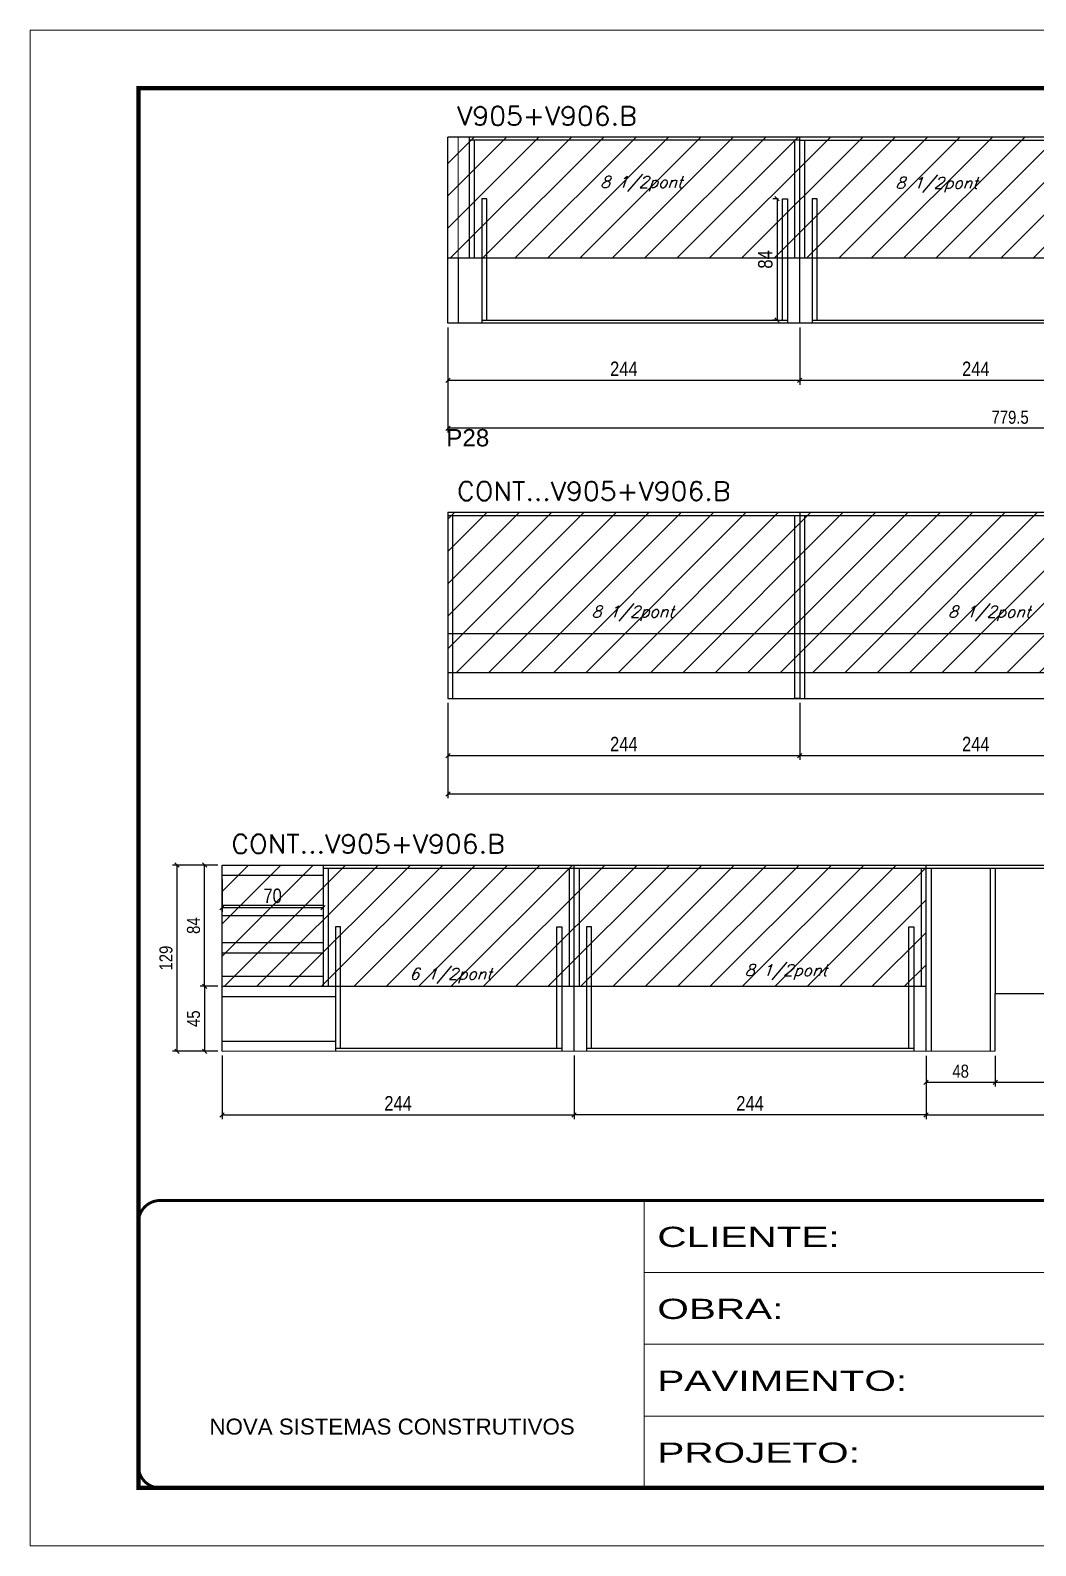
# Model space of a CAD drawing. Extents: x -20960 to -5926, y -2106 to 21915.
# Drawn here: x -9023 to -8326, y 17420 to 18470 of the extents above; entities that cross this region are included whole.
import ezdxf

# ---------------------------------------------------------------- set-up
doc = ezdxf.new("R2010")
doc.units = 0
doc.linetypes.add('CONTINUO', pattern=[0])
doc.linetypes.add('DASHED', pattern=[0.75, 0.5, -0.25])
for name, color, linetype in [('5', 5, 'Continuous'), ('COTA', 241, 'Continuous'), ('Painéis', 200, 'Continuous'), ('SARR_2.2x7', 40, 'Continuous'), ('SARR_3.5x7', 81, 'Continuous'), ('texto', 7, 'Continuous')]:
    doc.layers.add(name, color=color, linetype=linetype)
for name, color, linetype, lineweight in [('Folhas', 255, 'Continuous', 9), ('Hachura', 251, 'Continuous', 9), ('Sarr 2.2x7', 40, 'Continuous', 9), ('SARRAFO DE PRESSAO', 251, 'DASHED', 9), ('Texto Seção', 7, 'Continuous', 15)]:
    doc.layers.add(name, color=color, linetype=linetype, lineweight=lineweight)
doc.styles.add('ARIAL', font='arial.ttf')
doc.styles.add('COTA TECNICA', font='techl___.ttf', dxfattribs={"height": 10})
doc.styles.add('COTA TECNICA-50', font='techl___.ttf', dxfattribs={"height": 9})
doc.styles.add('REGUA-120', font='ROMANS.shx', dxfattribs={"height": 15})
doc.styles.add('Romans', font='romans.shx')
doc.styles.get("Standard").update_dxf_attribs({"font": 'arial.ttf'})
doc.styles.add('Tecnologia', font='')
doc.styles.get('Tecnologia').set_extended_font_data('Forgotten Futurist')
doc.dimstyles.new('COTA PAINEL-50', dxfattribs={"dimtxt": 9, "dimasz": 3, "dimexe": 3, "dimexo": 3, "dimgap": 3, "dimtad": 1, "dimdec": 1, "dimzin": 12, "dimdsep": 46, "dimtxsty": 'COTA TECNICA-50', "dimblk1": 'OBLIQUE', "dimblk2": 'OBLIQUE', "dimsah": 1, "dimcen": 0.9, "dimclrd": 4, "dimclre": 4, "dimclrt": 240, "dimadec": 1, "dimazin": 3, "dimtfac": 1, "dimtdec": 1, "dimtmove": 0, "dimatfit": 3, "dimfxl": 1, "dimtolj": 1, "dimtzin": 12, "dimarcsym": 0})
doc.dimstyles.new('PAINEL', dxfattribs={"dimtxt": 10, "dimasz": 3, "dimexe": 3, "dimexo": 3, "dimgap": 3, "dimtad": 1, "dimdec": 1, "dimzin": 12, "dimdsep": 46, "dimtxsty": 'COTA TECNICA', "dimblk1": 'OBLIQUE', "dimblk2": 'OBLIQUE', "dimsah": 1, "dimcen": 0.9, "dimclrd": 4, "dimclre": 4, "dimclrt": 240, "dimadec": 1, "dimazin": 3, "dimtfac": 1, "dimtdec": 1, "dimtmove": 0, "dimatfit": 3, "dimfxl": 1, "dimtolj": 1, "dimtzin": 12, "dimarcsym": 0})

# ---------------------------------------------------------------- blocks, each defined once
blk = doc.blocks.new('9999999999')
at = {"color": 30, "linetype": 'CONTINUO'}
for p, q in [((98564.6, 34230.2), (98564.6, 34429.4)), ((98564.6, 34379.6), (99584, 34379.6)), ((98564.6, 34329.8), (99488, 34329.8)), ((98564.6, 34280), (99488, 34280))]:
    blk.add_line(p, q, dxfattribs=at)
at = {"color": 30, "linetype": 'CONTINUO', "const_width": 2}
blk.add_lwpolyline([(99584, 34230.2), (99584, 34414.4, 0.414214), (99569, 34429.4), (98229, 34429.4, 0.414214), (98214, 34414.4), (98214, 34245.2, 0.414214), (98229, 34230.2), (99584, 34230.2)], format="xyb", dxfattribs=at)
at = {"layer": 'Folhas'}
blk.add_lwpolyline([(98139, 34190.2), (99624, 34190.2), (99624, 35240.2), (98139, 35240.2)], close=True, dxfattribs=at)
at = {"layer": 'Folhas', "color": 30, "const_width": 3}
blk.add_lwpolyline([(98214, 34230.2), (99584, 34230.2), (99584, 35200.2), (98214, 35200.2)], close=True, dxfattribs=at)
at = {"color": 7, "linetype": 'Continuous', "ltscale": 5, "style": 'ARIAL'}
blk.add_text('NOVA SISTEMAS CONSTRUTIVOS', height=11.059, dxfattribs=at).set_placement((98263.2, 34267.2))
at = {"layer": 'Folhas', "color": 7, "style": 'Tecnologia', "width": 1.5}
for s, p in [('CLIENTE:', (98573.7, 34397.2)), ('OBRA:', (98573.7, 34347.3)), ('PAVIMENTO:', (98573.7, 34297.5)), ('PROJETO:', (98573.7, 34247.7))]:
    blk.add_text(s, height=14, dxfattribs=at).set_placement(p)
blk = doc.blocks.new('_Oblique')
at = {"color": 0, "linetype": 'ByBlock', "lineweight": -2}
blk.add_line((-0.5, -0.5), (0.5, 0.5), dxfattribs=at)
blk = doc.blocks.new('*D1793')
at = {"layer": 'COTA', "color": 4, "linetype": 'ByBlock', "lineweight": -2, "transparency": 16777216}
for p, q in [((-8490, 18263.7), (-8490, 18224.1)), ((-8246, 18263.7), (-8246, 18224.1)), ((-8246, 18227.1), (-8490, 18227.1))]:
    blk.add_line(p, q, dxfattribs=at)
at = {"layer": 'Defpoints', "color": 0, "linetype": 'ByBlock', "transparency": 16777216}
for p in [(-8490, 18266.7), (-8246, 18266.7), (-8490, 18227.1)]:
    blk.add_point(p, dxfattribs=at)
at = {"layer": 'COTA', "color": 4, "linetype": 'ByBlock', "lineweight": -2, "transparency": 16777216, "xscale": 3, "yscale": 3, "zscale": 3, "rotation": 180}
blk.add_blockref('_Oblique', (-8490, 18227.1), dxfattribs=at)
at = {"layer": 'COTA', "color": 4, "linetype": 'ByBlock', "lineweight": -2, "transparency": 16777216, "xscale": 3, "yscale": 3, "zscale": 3}
blk.add_blockref('_Oblique', (-8246, 18227.1), dxfattribs=at)
at = {"layer": 'COTA', "color": 240, "linetype": 'ByBlock', "transparency": 16777216, "insert": (-8368, 18235.1), "char_height": 10, "attachment_point": 5, "style": 'COTA TECNICA'}
blk.add_mtext('\\A1;244', dxfattribs=at)
blk = doc.blocks.new('*D1794')
at = {"layer": 'COTA', "color": 4, "linetype": 'ByBlock', "lineweight": -2, "transparency": 16777216}
for p, q in [((-8734, 18263.7), (-8734, 18224.1)), ((-8490, 18263.7), (-8490, 18224.1)), ((-8490, 18227.1), (-8734, 18227.1))]:
    blk.add_line(p, q, dxfattribs=at)
at = {"layer": 'Defpoints', "color": 0, "linetype": 'ByBlock', "transparency": 16777216}
for p in [(-8734, 18266.7), (-8490, 18266.7), (-8734, 18227.1)]:
    blk.add_point(p, dxfattribs=at)
at = {"layer": 'COTA', "color": 4, "linetype": 'ByBlock', "lineweight": -2, "transparency": 16777216, "xscale": 3, "yscale": 3, "zscale": 3, "rotation": 180}
blk.add_blockref('_Oblique', (-8734, 18227.1), dxfattribs=at)
at = {"layer": 'COTA', "color": 4, "linetype": 'ByBlock', "lineweight": -2, "transparency": 16777216, "xscale": 3, "yscale": 3, "zscale": 3}
blk.add_blockref('_Oblique', (-8490, 18227.1), dxfattribs=at)
at = {"layer": 'COTA', "color": 240, "linetype": 'ByBlock', "transparency": 16777216, "insert": (-8612, 18235.1), "char_height": 10, "attachment_point": 5, "style": 'COTA TECNICA'}
blk.add_mtext('\\A1;244', dxfattribs=at)
blk = doc.blocks.new('*D1795')
at = {"layer": 'COTA', "color": 4, "lineweight": -2, "transparency": 16777216}
for p, q in [((-8734, 18003.7), (-8734, 17964.1)), ((-8490, 18003.7), (-8490, 17964.1)), ((-8734, 17967.1), (-8490, 17967.1))]:
    blk.add_line(p, q, dxfattribs=at)
at = {"layer": 'Defpoints', "color": 0, "transparency": 16777216}
for p in [(-8734, 18006.7), (-8490, 18006.7), (-8490, 17967.1)]:
    blk.add_point(p, dxfattribs=at)
at = {"layer": 'COTA', "color": 4, "lineweight": -2, "transparency": 16777216, "xscale": 3, "yscale": 3, "zscale": 3, "rotation": 180}
blk.add_blockref('_Oblique', (-8734, 17967.1), dxfattribs=at)
at = {"layer": 'COTA', "color": 4, "lineweight": -2, "transparency": 16777216, "xscale": 3, "yscale": 3, "zscale": 3}
blk.add_blockref('_Oblique', (-8490, 17967.1), dxfattribs=at)
at = {"layer": 'COTA', "color": 240, "transparency": 16777216, "insert": (-8612, 17975.1), "char_height": 10, "attachment_point": 5, "style": 'COTA TECNICA'}
blk.add_mtext('\\A1;244', dxfattribs=at)
blk = doc.blocks.new('*D1796')
at = {"layer": 'COTA', "color": 4, "lineweight": -2, "transparency": 16777216}
for p, q in [((-8490, 18003.7), (-8490, 17964.1)), ((-8246, 18003.7), (-8246, 17964.1)), ((-8490, 17967.1), (-8246, 17967.1))]:
    blk.add_line(p, q, dxfattribs=at)
at = {"layer": 'Defpoints', "color": 0, "transparency": 16777216}
for p in [(-8490, 18006.7), (-8246, 18006.7), (-8246, 17967.1)]:
    blk.add_point(p, dxfattribs=at)
at = {"layer": 'COTA', "color": 4, "lineweight": -2, "transparency": 16777216, "xscale": 3, "yscale": 3, "zscale": 3, "rotation": 180}
blk.add_blockref('_Oblique', (-8490, 17967.1), dxfattribs=at)
at = {"layer": 'COTA', "color": 4, "lineweight": -2, "transparency": 16777216, "xscale": 3, "yscale": 3, "zscale": 3}
blk.add_blockref('_Oblique', (-8246, 17967.1), dxfattribs=at)
at = {"layer": 'COTA', "color": 240, "transparency": 16777216, "insert": (-8368, 17975.1), "char_height": 10, "attachment_point": 5, "style": 'COTA TECNICA'}
blk.add_mtext('\\A1;244', dxfattribs=at)
blk = doc.blocks.new('*D1797')
at = {"layer": 'COTA', "color": 4, "lineweight": -2, "transparency": 16777216}
for p, q in [((-8734, 18003.7), (-8734, 17937.6)), ((-7780.5, 18003.7), (-7780.5, 17937.6)), ((-8734, 17940.6), (-7780.5, 17940.6))]:
    blk.add_line(p, q, dxfattribs=at)
at = {"layer": 'Defpoints', "color": 0, "transparency": 16777216}
for p in [(-8734, 18006.7), (-7780.5, 18006.7), (-7780.5, 17940.6)]:
    blk.add_point(p, dxfattribs=at)
at = {"layer": 'COTA', "color": 4, "lineweight": -2, "transparency": 16777216, "xscale": 3, "yscale": 3, "zscale": 3, "rotation": 180}
blk.add_blockref('_Oblique', (-8734, 17940.6), dxfattribs=at)
at = {"layer": 'COTA', "color": 4, "lineweight": -2, "transparency": 16777216, "xscale": 3, "yscale": 3, "zscale": 3}
blk.add_blockref('_Oblique', (-7780.5, 17940.6), dxfattribs=at)
at = {"layer": 'COTA', "color": 240, "transparency": 16777216, "insert": (-8257.2, 17948.9), "char_height": 10, "attachment_point": 5, "style": 'COTA TECNICA'}
blk.add_mtext('\\A1;953.5', dxfattribs=at)
blk = doc.blocks.new('*D1822')
at = {"layer": 'COTA', "color": 4, "lineweight": -2, "ltscale": 25, "transparency": 16777216}
for p, q in [((-8890.5, 17881.3), (-8890.5, 17858.8)), ((-8820.5, 17881.3), (-8820.5, 17858.8)), ((-8890.5, 17861.8), (-8820.5, 17861.8))]:
    blk.add_line(p, q, dxfattribs=at)
at = {"layer": 'Defpoints', "color": 0, "ltscale": 25, "transparency": 16777216}
for p in [(-8890.5, 17884.3), (-8820.5, 17884.3), (-8820.5, 17861.8)]:
    blk.add_point(p, dxfattribs=at)
at = {"layer": 'COTA', "color": 4, "lineweight": -2, "ltscale": 25, "transparency": 16777216, "xscale": 3, "yscale": 3, "zscale": 3, "rotation": 180}
blk.add_blockref('_Oblique', (-8890.5, 17861.8), dxfattribs=at)
at = {"layer": 'COTA', "color": 4, "lineweight": -2, "ltscale": 25, "transparency": 16777216, "xscale": 3, "yscale": 3, "zscale": 3}
blk.add_blockref('_Oblique', (-8820.5, 17861.8), dxfattribs=at)
at = {"layer": 'COTA', "color": 240, "ltscale": 25, "transparency": 16777216, "insert": (-8855.5, 17869.9), "char_height": 10, "attachment_point": 5, "style": 'COTA TECNICA'}
blk.add_mtext('\\A1;70', dxfattribs=at)
blk = doc.blocks.new('*D1802')
at = {"layer": 'COTA', "color": 4, "lineweight": -2, "ltscale": 25, "transparency": 16777216}
for p, q in [((-8646.5, 17759.3), (-8646.5, 17715.1)), ((-8402.5, 17759), (-8402.5, 17715.1)), ((-8402.5, 17718.1), (-8646.5, 17718.1))]:
    blk.add_line(p, q, dxfattribs=at)
at = {"layer": 'Defpoints', "color": 0, "ltscale": 25, "transparency": 16777216}
for p in [(-8646.5, 17762.3), (-8402.5, 17762), (-8646.5, 17718.1)]:
    blk.add_point(p, dxfattribs=at)
at = {"layer": 'COTA', "color": 4, "lineweight": -2, "ltscale": 25, "transparency": 16777216, "xscale": 3, "yscale": 3, "zscale": 3, "rotation": 180}
blk.add_blockref('_Oblique', (-8646.5, 17718.1), dxfattribs=at)
at = {"layer": 'COTA', "color": 4, "lineweight": -2, "ltscale": 25, "transparency": 16777216, "xscale": 3, "yscale": 3, "zscale": 3}
blk.add_blockref('_Oblique', (-8402.5, 17718.1), dxfattribs=at)
at = {"layer": 'COTA', "color": 240, "ltscale": 25, "transparency": 16777216, "insert": (-8524.5, 17726.2), "char_height": 10, "attachment_point": 5, "style": 'COTA TECNICA'}
blk.add_mtext('\\A1;244', dxfattribs=at)
blk = doc.blocks.new('*D1803')
at = {"layer": 'COTA', "color": 4, "lineweight": -2, "ltscale": 25, "transparency": 16777216}
for p, q in [((-8890.5, 17759.3), (-8890.5, 17715.1)), ((-8646.5, 17759.3), (-8646.5, 17715.1)), ((-8890.5, 17718.1), (-8646.5, 17718.1))]:
    blk.add_line(p, q, dxfattribs=at)
at = {"layer": 'Defpoints', "color": 0, "ltscale": 25, "transparency": 16777216}
for p in [(-8890.5, 17762.3), (-8646.5, 17762.3), (-8646.5, 17718.1)]:
    blk.add_point(p, dxfattribs=at)
at = {"layer": 'COTA', "color": 4, "lineweight": -2, "ltscale": 25, "transparency": 16777216, "xscale": 3, "yscale": 3, "zscale": 3, "rotation": 180}
blk.add_blockref('_Oblique', (-8890.5, 17718.1), dxfattribs=at)
at = {"layer": 'COTA', "color": 4, "lineweight": -2, "ltscale": 25, "transparency": 16777216, "xscale": 3, "yscale": 3, "zscale": 3}
blk.add_blockref('_Oblique', (-8646.5, 17718.1), dxfattribs=at)
at = {"layer": 'COTA', "color": 240, "ltscale": 25, "transparency": 16777216, "insert": (-8768.5, 17726.2), "char_height": 10, "attachment_point": 5, "style": 'COTA TECNICA'}
blk.add_mtext('\\A1;244', dxfattribs=at)
blk = doc.blocks.new('*D1805')
at = {"layer": 'COTA', "color": 4, "lineweight": -2, "transparency": 16777216}
for p, q in [((-8734, 18263.7), (-8734, 18190.9)), ((-7954.5, 18263.7), (-7954.5, 18190.9)), ((-7954.5, 18193.9), (-8734, 18193.9))]:
    blk.add_line(p, q, dxfattribs=at)
at = {"layer": 'Defpoints', "color": 0, "transparency": 16777216}
for p in [(-8734, 18266.7), (-7954.5, 18266.7), (-8734, 18193.9)]:
    blk.add_point(p, dxfattribs=at)
at = {"layer": 'COTA', "color": 4, "lineweight": -2, "transparency": 16777216, "xscale": 3, "yscale": 3, "zscale": 3, "rotation": 180}
blk.add_blockref('_Oblique', (-8734, 18193.9), dxfattribs=at)
at = {"layer": 'COTA', "color": 4, "lineweight": -2, "transparency": 16777216, "xscale": 3, "yscale": 3, "zscale": 3}
blk.add_blockref('_Oblique', (-7954.5, 18193.9), dxfattribs=at)
at = {"layer": 'COTA', "color": 240, "transparency": 16777216, "insert": (-8344.2, 18201.5), "char_height": 9, "attachment_point": 5, "style": 'COTA TECNICA-50'}
blk.add_mtext('\\A1;779.5', dxfattribs=at)
blk = doc.blocks.new('*D1825')
at = {"layer": 'COTA', "color": 4, "lineweight": -2, "ltscale": 25, "transparency": 16777216}
for p, q in [((-8505, 18352.9), (-8508.8, 18352.9)), ((-8505.8, 18352.9), (-8505.8, 18268.9)), ((-8505, 18268.9), (-8508.8, 18268.9))]:
    blk.add_line(p, q, dxfattribs=at)
at = {"layer": 'Defpoints', "color": 0, "ltscale": 25, "transparency": 16777216}
for p in [(-8502, 18352.9), (-8505.8, 18268.9), (-8502, 18268.9)]:
    blk.add_point(p, dxfattribs=at)
at = {"layer": 'COTA', "color": 4, "lineweight": -2, "ltscale": 25, "transparency": 16777216, "xscale": 3, "yscale": 3, "zscale": 3}
for p, rotation in [((-8505.8, 18352.9), 90), ((-8505.8, 18268.9), 270)]:
    blk.add_blockref('_Oblique', p, dxfattribs=dict(at, rotation=rotation))
at = {"layer": 'COTA', "color": 240, "ltscale": 25, "transparency": 16777216, "insert": (-8513.9, 18310.9), "char_height": 10, "attachment_point": 5, "rotation": 90, "style": 'COTA TECNICA'}
blk.add_mtext('\\A1;84', dxfattribs=at)
blk = doc.blocks.new('*D1809')
at = {"layer": 'COTA', "color": 4, "lineweight": -2, "transparency": 16777216}
for p, q in [((-8893.5, 17891.3), (-8905.7, 17891.3)), ((-8902.7, 17807.3), (-8902.7, 17891.3)), ((-8893.5, 17807.3), (-8905.7, 17807.3))]:
    blk.add_line(p, q, dxfattribs=at)
at = {"layer": 'Defpoints', "color": 0, "transparency": 16777216}
for p in [(-8902.7, 17891.3), (-8890.5, 17891.3), (-8890.5, 17807.3)]:
    blk.add_point(p, dxfattribs=at)
at = {"layer": 'COTA', "color": 4, "lineweight": -2, "transparency": 16777216, "xscale": 3, "yscale": 3, "zscale": 3}
for p, rotation in [((-8902.7, 17891.3), 90), ((-8902.7, 17807.3), 270)]:
    blk.add_blockref('_Oblique', p, dxfattribs=dict(at, rotation=rotation))
at = {"layer": 'COTA', "color": 240, "transparency": 16777216, "insert": (-8910.3, 17849.3), "char_height": 9, "attachment_point": 5, "rotation": 90, "style": 'COTA TECNICA-50'}
blk.add_mtext('\\A1;84', dxfattribs=at)
blk = doc.blocks.new('*D1810')
at = {"layer": 'COTA', "color": 4, "lineweight": -2, "transparency": 16777216}
for p, q in [((-8893.5, 17891.3), (-8924.9, 17891.3)), ((-8921.9, 17891.3), (-8921.9, 17762.3)), ((-8893.5, 17762.3), (-8924.9, 17762.3))]:
    blk.add_line(p, q, dxfattribs=at)
at = {"layer": 'Defpoints', "color": 0, "transparency": 16777216}
for p in [(-8890.5, 17891.3), (-8921.9, 17762.3), (-8890.5, 17762.3)]:
    blk.add_point(p, dxfattribs=at)
at = {"layer": 'COTA', "color": 4, "lineweight": -2, "transparency": 16777216, "xscale": 3, "yscale": 3, "zscale": 3}
for p, rotation in [((-8921.9, 17891.3), 90), ((-8921.9, 17762.3), 270)]:
    blk.add_blockref('_Oblique', p, dxfattribs=dict(at, rotation=rotation))
at = {"layer": 'COTA', "color": 240, "transparency": 16777216, "insert": (-8929.4, 17826.8), "char_height": 9, "attachment_point": 5, "rotation": 90, "style": 'COTA TECNICA-50'}
blk.add_mtext('\\A1;129', dxfattribs=at)
blk = doc.blocks.new('*D1811')
at = {"layer": 'COTA', "color": 4, "lineweight": -2, "transparency": 16777216}
for p, q in [((-8893.5, 17807.3), (-8905.7, 17807.3)), ((-8902.7, 17807.3), (-8902.7, 17762.3)), ((-8893.5, 17762.3), (-8905.7, 17762.3))]:
    blk.add_line(p, q, dxfattribs=at)
at = {"layer": 'Defpoints', "color": 0, "transparency": 16777216}
for p in [(-8890.5, 17807.3), (-8902.7, 17762.3), (-8890.5, 17762.3)]:
    blk.add_point(p, dxfattribs=at)
at = {"layer": 'COTA', "color": 4, "lineweight": -2, "transparency": 16777216, "xscale": 3, "yscale": 3, "zscale": 3}
for p, rotation in [((-8902.7, 17807.3), 90), ((-8902.7, 17762.3), 270)]:
    blk.add_blockref('_Oblique', p, dxfattribs=dict(at, rotation=rotation))
at = {"layer": 'COTA', "color": 240, "transparency": 16777216, "insert": (-8910.3, 17784.8), "char_height": 9, "attachment_point": 5, "rotation": 90, "style": 'COTA TECNICA-50'}
blk.add_mtext('\\A1;45', dxfattribs=at)
blk = doc.blocks.new('*D1816')
at = {"layer": 'COTA', "color": 4, "lineweight": -2, "transparency": 16777216}
for p, q in [((-8158.5, 17799.3), (-8158.5, 17715.1)), ((-8402.5, 17759), (-8402.5, 17715.1)), ((-8402.5, 17718.1), (-8158.5, 17718.1))]:
    blk.add_line(p, q, dxfattribs=at)
at = {"layer": 'Defpoints', "color": 0, "transparency": 16777216}
for p in [(-8158.5, 17802.3), (-8402.5, 17762), (-8158.5, 17718.1)]:
    blk.add_point(p, dxfattribs=at)
at = {"layer": 'COTA', "color": 4, "lineweight": -2, "transparency": 16777216, "xscale": 3, "yscale": 3, "zscale": 3, "rotation": 180}
blk.add_blockref('_Oblique', (-8402.5, 17718.1), dxfattribs=at)
at = {"layer": 'COTA', "color": 4, "lineweight": -2, "transparency": 16777216, "xscale": 3, "yscale": 3, "zscale": 3}
blk.add_blockref('_Oblique', (-8158.5, 17718.1), dxfattribs=at)
at = {"layer": 'COTA', "color": 240, "transparency": 16777216, "insert": (-8280.5, 17725.7), "char_height": 9, "attachment_point": 5, "style": 'COTA TECNICA-50'}
blk.add_mtext('\\A1;244', dxfattribs=at)
blk = doc.blocks.new('*D1817')
at = {"layer": 'COTA', "color": 4, "lineweight": -2, "transparency": 16777216}
for p, q in [((-8158.5, 17799.3), (-8158.5, 17737.8)), ((-8354.5, 17759), (-8354.5, 17737.8)), ((-8354.5, 17740.8), (-8158.5, 17740.8))]:
    blk.add_line(p, q, dxfattribs=at)
at = {"layer": 'Defpoints', "color": 0, "transparency": 16777216}
for p in [(-8158.5, 17802.3), (-8354.5, 17762), (-8158.5, 17740.8)]:
    blk.add_point(p, dxfattribs=at)
at = {"layer": 'COTA', "color": 4, "lineweight": -2, "transparency": 16777216, "xscale": 3, "yscale": 3, "zscale": 3, "rotation": 180}
blk.add_blockref('_Oblique', (-8354.5, 17740.8), dxfattribs=at)
at = {"layer": 'COTA', "color": 4, "lineweight": -2, "transparency": 16777216, "xscale": 3, "yscale": 3, "zscale": 3}
blk.add_blockref('_Oblique', (-8158.5, 17740.8), dxfattribs=at)
at = {"layer": 'COTA', "color": 240, "transparency": 16777216, "insert": (-8256.5, 17748.4), "char_height": 9, "attachment_point": 5, "style": 'COTA TECNICA-50'}
blk.add_mtext('\\A1;196', dxfattribs=at)
blk = doc.blocks.new('*D1818')
at = {"layer": 'COTA', "color": 4, "lineweight": -2, "transparency": 16777216}
for p, q in [((-8402.5, 17759), (-8402.5, 17737.8)), ((-8354.5, 17759), (-8354.5, 17737.8)), ((-8402.5, 17740.8), (-8354.5, 17740.8))]:
    blk.add_line(p, q, dxfattribs=at)
at = {"layer": 'Defpoints', "color": 0, "transparency": 16777216}
for p in [(-8402.5, 17762), (-8354.5, 17762), (-8354.5, 17740.8)]:
    blk.add_point(p, dxfattribs=at)
at = {"layer": 'COTA', "color": 4, "lineweight": -2, "transparency": 16777216, "xscale": 3, "yscale": 3, "zscale": 3, "rotation": 180}
blk.add_blockref('_Oblique', (-8402.5, 17740.8), dxfattribs=at)
at = {"layer": 'COTA', "color": 4, "lineweight": -2, "transparency": 16777216, "xscale": 3, "yscale": 3, "zscale": 3}
blk.add_blockref('_Oblique', (-8354.5, 17740.8), dxfattribs=at)
at = {"layer": 'COTA', "color": 240, "transparency": 16777216, "insert": (-8378.5, 17748.4), "char_height": 9, "attachment_point": 5, "style": 'COTA TECNICA-50'}
blk.add_mtext('\\A1;48', dxfattribs=at)

msp = doc.modelspace()

# ---------------------------------------------------------------- hatches: boundary and pattern name
at = {"layer": 'Hachura', "ltscale": 25}
h = msp.add_hatch(dxfattribs=at)
h.set_pattern_fill('ANSI31', color=256, scale=5)
h.set_pattern_definition([(45, (-149506.492, -14834.016), (-11.2253202, 11.2253202), [])])
h.paths.add_polyline_path([(-8733.97, 18395.73), (-8733.97, 18311.73), (-7954.46, 18311.73), (-7954.46, 18395.73)])
h = msp.add_hatch(dxfattribs=at)
h.set_pattern_fill('ANSI31', color=256, scale=5)
h.set_pattern_definition([(45, (-150215.992, -15094.034), (-11.2253202, 11.2253202), [])])
h.paths.add_polyline_path([(-8733.97, 18135.71), (-8733.97, 18024.71), (-8024.47, 18024.71), (-8024.47, 18135.71)])
h = msp.add_hatch(dxfattribs=at)
h.set_pattern_fill('ANSI31', color=256, scale=5)
h.set_pattern_definition([(45, (-149662.984, -15338.485), (-11.2253202, 11.2253202), [])])
h.paths.add_polyline_path([(-8890.47, 17891.26), (-8890.47, 17807.26), (-8402.47, 17807.26), (-8402.47, 17891.26)])

# ---------------------------------------------------------------- linework, layer by layer
at = {"layer": 'Painéis', "linetype": 'ByBlock'}
for p, q in [((-8733.97, 18266.73), (-8733.97, 18395.73)), ((-7954.46, 18395.73), (-8733.97, 18395.73)), ((-8489.97, 18266.73), (-8489.97, 18395.73)), ((-7954.46, 18311.73), (-8733.97, 18311.73)), ((-7954.46, 18266.73), (-8733.97, 18266.73)), ((-8733.97, 18135.71), (-8024.47, 18135.71)), ((-8733.97, 18135.71), (-8733.97, 18024.71)), ((-8489.97, 18135.71), (-8489.97, 18024.71)), ((-8733.97, 18051.71), (-7780.47, 18051.71)), ((-8733.97, 18024.71), (-8024.47, 18024.71)), ((-8733.97, 18006.71), (-8024.47, 18006.71)), ((-8890.47, 17891.26), (-7608.97, 17891.26)), ((-8890.47, 17807.26), (-8402.47, 17807.26)), ((-8354.47, 17802.26), (-7914.47, 17802.26)), ((-8354.47, 17762.47), (-8354.47, 17802.26)), ((-8890.47, 17762.26), (-8354.47, 17762.47))]:
    msp.add_line(p, q, dxfattribs=at)
at = {"layer": 'Painéis', "ltscale": 25}
for p, q in [((-8890.47, 17762.26), (-8890.47, 17891.26)), ((-8646.47, 17762.26), (-8646.47, 17891.26)), ((-8402.47, 17762.26), (-8402.47, 17891.26))]:
    msp.add_line(p, q, dxfattribs=at)
at = {"layer": 'Sarr 2.2x7'}
msp.add_line((-8726.97, 18395.73), (-8726.97, 18311.73), dxfattribs=at)
at = {"layer": 'SARR_2.2x7', "linetype": 'Continuous', "ltscale": 50}
for p, q in [((-8718.97, 18393.53), (-8718.97, 18395.73)), ((-8489.97, 18393.53), (-8718.97, 18393.53)), ((-8489.97, 18393.53), (-8245.96, 18393.53)), ((-8710.47, 18268.93), (-8498.47, 18268.93)), ((-8481.47, 18268.93), (-8254.47, 18268.93)), ((-8733.97, 18133.51), (-8489.97, 18133.51)), ((-8489.97, 18133.51), (-8245.97, 18133.51)), ((-8890.47, 17884.26), (-8820.47, 17884.26)), ((-8820.47, 17889.06), (-8646.47, 17889.06)), ((-8646.47, 17889.06), (-8402.47, 17889.06)), ((-8402.47, 17889.06), (-7914.47, 17889.06)), ((-8890.47, 17863.37), (-8820.47, 17863.37)), ((-8890.47, 17856.37), (-8820.47, 17856.37)), ((-8890.47, 17837.5), (-8820.47, 17837.5)), ((-8890.47, 17830.5), (-8820.47, 17830.5)), ((-8890.47, 17814.26), (-8820.47, 17814.26)), ((-8890.47, 17800.26), (-8811.97, 17800.26)), ((-8890.47, 17769.26), (-8811.97, 17769.26)), ((-8811.97, 17764.46), (-8654.97, 17764.46)), ((-8637.97, 17764.46), (-8410.97, 17764.46))]:
    msp.add_line(p, q, dxfattribs=at)
at = {"layer": 'SARR_2.2x7', "linetype": 'Continuous'}
msp.add_line((-8726.97, 18311.73), (-8726.97, 18266.73), dxfattribs=at)
at = {"layer": 'SARR_3.5x7'}
for p, q in [((-8718.97, 18311.73), (-8718.97, 18393.53)), ((-8715.47, 18311.73), (-8715.47, 18393.53)), ((-8493.47, 18311.73), (-8493.47, 18393.53)), ((-8489.97, 18311.73), (-8489.97, 18393.53)), ((-8486.47, 18311.73), (-8486.47, 18393.53)), ((-8820.47, 17891.26), (-8820.47, 17807.26)), ((-8816.97, 17889.06), (-8816.97, 17807.26)), ((-8649.97, 17889.06), (-8649.97, 17807.26)), ((-8398.97, 17889.06), (-8398.97, 17762.45)), ((-8357.97, 17889.06), (-8357.97, 17762.45)), ((-8354.47, 17889.06), (-8354.47, 17802.26))]:
    msp.add_line(p, q, dxfattribs=at)
for points in [[(-8706.97, 18268.93), (-8706.97, 18352.93), (-8710.47, 18352.93), (-8710.47, 18266.73)], [(-8501.97, 18268.93), (-8501.97, 18352.93), (-8498.47, 18352.93), (-8498.47, 18266.73)], [(-8477.97, 18268.93), (-8477.97, 18352.93), (-8481.47, 18352.93), (-8481.47, 18266.73)], [(-8733.97, 18133.51), (-8733.97, 18006.71), (-8730.47, 18006.71), (-8730.47, 18133.51)], [(-8489.97, 18133.51), (-8489.97, 18006.71), (-8493.47, 18006.71), (-8493.47, 18133.51)], [(-8489.97, 18133.51), (-8489.97, 18006.71), (-8486.47, 18006.71), (-8486.47, 18133.51)], [(-8646.47, 17807.26), (-8646.47, 17891.26)], [(-8642.97, 17889.06), (-8642.97, 17807.26)], [(-8405.97, 17889.06), (-8405.97, 17807.26)], [(-8808.47, 17764.46), (-8808.47, 17848.46), (-8811.97, 17848.46), (-8811.97, 17762.26)], [(-8658.47, 17764.46), (-8658.47, 17848.46), (-8654.97, 17848.46), (-8654.97, 17762.26)], [(-8634.47, 17764.46), (-8634.47, 17848.46), (-8637.97, 17848.46), (-8637.97, 17762.26)], [(-8414.47, 17764.46), (-8414.47, 17848.46), (-8410.97, 17848.46), (-8410.97, 17762.26)]]:
    msp.add_lwpolyline(points, dxfattribs=at)

# ---------------------------------------------------------------- block references
at = {"layer": 'SARRAFO DE PRESSAO', "color": 6, "linetype": 'ByBlock'}
msp.add_blockref('9999999999', (-107162.48, -16770.54), dxfattribs=at)

# ---------------------------------------------------------------- texts
at = {"layer": '5', "linetype": 'Continuous'}
msp.add_text('P28', height=12, rotation=359.99996, dxfattribs=at).set_placement((-8735.12, 18181.38))
at = {"layer": 'texto', "color": 2, "char_height": 8, "attachment_point": 5, "style": 'Romans'}
for s, insert in [('{\\Q19;\\C256;8 1/2pont}', (-8599.85, 18363.23)), ('{\\Q19;\\C256;8 1/2pont}', (-8395.2, 18362.63)), ('{\\Q19;\\C256;8 1/2pont}', (-8605.86, 18065.58)), ('{\\Q19;\\C256;8 1/2pont}', (-8358.68, 18065.54)), ('{\\Q19;\\C256;6 1/2pont}', (-8732.08, 17814.56)), ('{\\Q19;\\C256;8 1/2pont}', (-8499.67, 17817.12))]:
    msp.add_mtext(s, dxfattribs=dict(at, insert=insert))
at = {"layer": 'Texto Seção', "style": 'REGUA-120', "width": 1.05}
for s, p in [('V905+V906.B', (-8727.59, 18403.88)), ('CONT...V905+V906.B', (-8727.59, 18143.87)), ('CONT...V905+V906.B', (-8884.08, 17899.42))]:
    msp.add_text(s, height=13, dxfattribs=at).set_placement(p)

# ---------------------------------------------------------------- dimensions: what is measured, and where the dimension line sits
at = {"layer": 'COTA', "ltscale": 25}
dim = msp.add_linear_dim(base=(-8505.8, 18268.93), p1=(-8501.97, 18352.93), p2=(-8501.97, 18268.93), angle=90, dimstyle='PAINEL', dxfattribs=at)
dim.commit()
dim.dimension.update_dxf_attribs({"geometry": '*D1825', "text_midpoint": (-8513.9, 18310.93)})
at = {"layer": 'COTA', "linetype": 'ByBlock'}
for base, p1, p2, picture, middle in [((-8733.97, 18227.06), (-8489.97, 18266.73), (-8733.97, 18266.73), '*D1794', (-8611.97, 18235.13)), ((-8489.97, 18227.06), (-8245.96, 18266.73), (-8489.97, 18266.73), '*D1793', (-8367.97, 18235.13))]:
    dim = msp.add_linear_dim(base=base, p1=p1, p2=p2, angle=180, dimstyle='PAINEL', override={"dimtmove": 1}, dxfattribs=at)
    dim.commit()
    dim.dimension.update_dxf_attribs({"geometry": picture, "text_midpoint": middle})
at = {"layer": 'COTA'}
for base, p1, p2, dimstyle, picture, middle in [((-8733.97, 18193.89), (-7954.46, 18266.73), (-8733.97, 18266.73), 'COTA PAINEL-50', '*D1805', (-8344.22, 18201.52)), ((-8489.97, 17967.08), (-8733.97, 18006.71), (-8489.97, 18006.71), 'PAINEL', '*D1795', (-8611.97, 17975.15)), ((-8158.47, 17718.09), (-8402.47, 17762), (-8158.47, 17802.26), 'COTA PAINEL-50', '*D1816', (-8280.47, 17725.65)), ((-8158.47, 17740.79), (-8354.47, 17762), (-8158.47, 17802.26), 'COTA PAINEL-50', '*D1817', (-8256.47, 17748.4)), ((-8354.47, 17740.79), (-8402.47, 17762), (-8354.47, 17762), 'COTA PAINEL-50', '*D1818', (-8378.47, 17748.37))]:
    dim = msp.add_linear_dim(base=base, p1=p1, p2=p2, dimstyle=dimstyle, dxfattribs=at)
    dim.commit()
    dim.dimension.update_dxf_attribs({"geometry": picture, "text_midpoint": middle})
dim = msp.add_linear_dim(base=(-7780.47, 17940.61), p1=(-8733.97, 18006.71), p2=(-7780.47, 18006.71), dimstyle='PAINEL', dxfattribs=at)
dim.commit()
dim.dimension.update_dxf_attribs({"geometry": '*D1797', "text_midpoint": (-8257.22, 17940.61), "dimtype": 160})
dim = msp.add_linear_dim(base=(-8245.97, 17967.08), p1=(-8489.97, 18006.71), p2=(-8245.97, 18006.71), dimstyle='PAINEL', override={"dimtmove": 1}, dxfattribs=at)
dim.commit()
dim.dimension.update_dxf_attribs({"geometry": '*D1796', "text_midpoint": (-8367.97, 17975.15)})
for base, p1, p2, picture, middle in [((-8921.86, 17762.26), (-8890.47, 17891.26), (-8890.47, 17762.26), '*D1810', (-8929.44, 17826.76)), ((-8902.75, 17891.26), (-8890.47, 17807.26), (-8890.47, 17891.26), '*D1809', (-8910.33, 17849.26)), ((-8902.75, 17762.26), (-8890.47, 17807.26), (-8890.47, 17762.26), '*D1811', (-8910.35, 17784.76))]:
    dim = msp.add_linear_dim(base=base, p1=p1, p2=p2, angle=90, dimstyle='COTA PAINEL-50', dxfattribs=at)
    dim.commit()
    dim.dimension.update_dxf_attribs({"geometry": picture, "text_midpoint": middle})
at = {"layer": 'COTA', "ltscale": 25}
for base, p1, p2, picture, middle in [((-8820.47, 17861.81), (-8890.47, 17884.26), (-8820.47, 17884.26), '*D1822', (-8855.47, 17869.91)), ((-8646.47, 17718.09), (-8890.47, 17762.26), (-8646.47, 17762.26), '*D1803', (-8768.47, 17726.16))]:
    dim = msp.add_linear_dim(base=base, p1=p1, p2=p2, dimstyle='PAINEL', dxfattribs=at)
    dim.commit()
    dim.dimension.update_dxf_attribs({"geometry": picture, "text_midpoint": middle})
dim = msp.add_linear_dim(base=(-8646.47, 17718.09), p1=(-8402.47, 17762), p2=(-8646.47, 17762.26), dimstyle='PAINEL', override={"dimtmove": 1}, dxfattribs=at)
dim.commit()
dim.dimension.update_dxf_attribs({"geometry": '*D1802', "text_midpoint": (-8524.47, 17726.16)})

doc.saveas('drawing.dxf')
